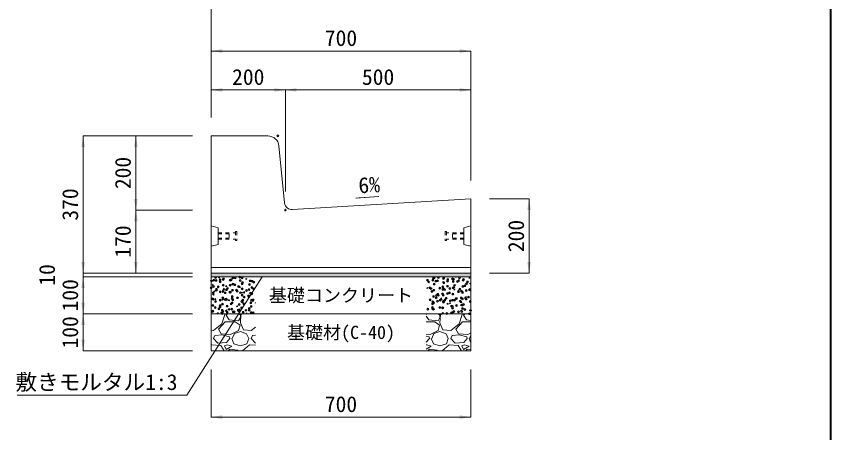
# Model space of a CAD drawing. Units: millimetres at full size; some dimension numbers follow another scale. Extents: x 10958 to 21458, y 2125 to 9550.
# Drawn here: x 19013 to 21208, y 3590 to 4714 of the extents above; entities that cross this region are included whole.
import ezdxf
from ezdxf.enums import TextEntityAlignment as Align

# ---------------------------------------------------------------- set-up
doc = ezdxf.new("R2010")
doc.units = ezdxf.units.MM
doc.header["$LTSCALE"] = 10
doc.header["$PDMODE"] = 32
doc.header["$PDSIZE"] = 5
doc.linetypes.add('USER1', pattern=[2, 1, -1])
doc.layers.add('ハッチング_モルタル', color=30, linetype='Continuous')
doc.layers.add('文字', color=41, linetype='Continuous')
for name, color, linetype, lineweight in [('ハッチング_基礎', 150, 'Continuous', 5), ('側溝', 2, 'Continuous', 20), ('図枠', 7, 'Continuous', 5), ('寸法線', 7, 'Continuous', 13), ('引出線', 4, 'Continuous', 13), ('本体', 2, 'Continuous', 13), ('舗装・基礎', 3, 'Continuous', 13), ('補助線', 8, 'Continuous', 20), ('部品', 3, 'USER1', 5)]:
    doc.layers.add(name, color=color, linetype=linetype, lineweight=lineweight)
doc.styles.add('ＭＳ ゴシック', font='')
doc.styles.get('ＭＳ ゴシック').set_extended_font_data('MS Gothic')

# ---------------------------------------------------------------- blocks, each defined once
blk = doc.blocks.new('filled_arrow')
at = {"color": 0, "linetype": 'Continuous', "lineweight": -2}
blk.add_solid([(7.5, 1.25), (0, 0), (7.5, -1.25)], dxfattribs=at)
blk = doc.blocks.new('open_arrow')
at = {"color": 0, "linetype": 'Continuous', "lineweight": -2}
blk.add_lwpolyline([(7.5, 1.25), (0, 0), (7.5, -1.25)], dxfattribs=at)

msp = doc.modelspace()

# ---------------------------------------------------------------- hatches: boundary and pattern name
at = {"layer": 'ハッチング_モルタル'}
msp.add_hatch(color=256, dxfattribs=at).paths.add_polyline_path([(20238.14, 4010.84), (20238.14, 4020.84), (19538.14, 4020.84), (19538.14, 4010.84)])

# ---------------------------------------------------------------- linework, layer by layer
at = {"layer": 'ハッチング_基礎'}
for p, q in [((19557.83, 4008.98), (19560.36, 4007.28)), ((19557.84, 4008.99), (19561.4, 4010.36)), ((19560.36, 4007.28), (19561.39, 4010.35)), ((19630.84, 4004.91), (19633.37, 4003.21)), ((19630.85, 4004.92), (19634.4, 4006.29)), ((19633.37, 4003.21), (19634.4, 4006.28)), ((20148.28, 4007.5), (20152.8, 4006.8)), ((20148.29, 4007.49), (20151.5, 4010.84)), ((20152.8, 4006.79), (20152.33, 4010.84)), ((20161.56, 3996.89), (20164.09, 3995.18)), ((20161.57, 3996.9), (20165.12, 3998.26)), ((20164.09, 3995.18), (20165.12, 3998.25)), ((20196.06, 4010.14), (20196.65, 4010.84)), ((20196.06, 4010.14), (20199.1, 4009.87)), ((20199.08, 4009.87), (20198.9, 4010.84)), ((20202.5, 3999.08), (20206.46, 4003.21)), ((20202.5, 3999.09), (20207.02, 3998.39)), ((20207.02, 3998.38), (20206.45, 4003.21)), ((20232.5, 4006.95), (20234.95, 4009.87)), ((20232.5, 4006.95), (20235.54, 4006.69)), ((20235.51, 4006.68), (20234.93, 4009.87)), ((19540.73, 3987.91), (19543.18, 3990.83)), ((19540.73, 3987.91), (19543.77, 3987.64)), ((19543.75, 3987.64), (19543.16, 3990.83)), ((19545.48, 3972.15), (19549.04, 3973.52)), ((19548, 3970.44), (19549.03, 3973.51)), ((19569.59, 3975.8), (19574.11, 3975.09)), ((19569.6, 3975.79), (19573.55, 3979.91)), ((19574.11, 3975.09), (19573.55, 3979.91)), ((19577.17, 3984.72), (19579.62, 3987.64)), ((19577.17, 3984.72), (19580.2, 3984.46)), ((19580.19, 3984.45), (19579.6, 3987.64)), ((19588.16, 3988.54), (19591.72, 3989.9)), ((19588.16, 3988.53), (19590.68, 3986.82)), ((19590.68, 3986.82), (19591.71, 3989.89)), ((19613.61, 3981.53), (19616.05, 3984.45)), ((19613.61, 3981.53), (19616.64, 3981.27)), ((19616.62, 3981.27), (19616.03, 3984.45)), ((19650.04, 3978.35), (19652.49, 3981.27)), ((19650.04, 3978.35), (19653.08, 3978.08)), ((19653.06, 3978.08), (19652.47, 3981.26)), ((20118.88, 3980.51), (20122.44, 3981.88)), ((20118.88, 3980.5), (20121.4, 3978.8)), ((20121.4, 3978.8), (20122.43, 3981.87)), ((20130.24, 3978.3), (20132.69, 3981.22)), ((20130.24, 3978.3), (20133.27, 3978.04)), ((20133.25, 3978.03), (20132.67, 3981.22)), ((20166.67, 3975.12), (20169.12, 3978.04)), ((20166.67, 3975.12), (20169.71, 3974.85)), ((20169.69, 3974.85), (20169.1, 3978.03)), ((20191.88, 3976.43), (20194.41, 3974.73)), ((20191.89, 3976.44), (20195.45, 3977.81)), ((20194.41, 3974.73), (20195.44, 3977.8)), ((20203.11, 3971.93), (20205.56, 3974.85)), ((20206.13, 3971.66), (20205.54, 3974.84)), ((20234.57, 3992.83), (20238.13, 3994.19)), ((20234.57, 3992.82), (20237.09, 3991.11)), ((20237.09, 3991.11), (20238.12, 3994.18)), ((19545.47, 3972.14), (19548, 3970.44)), ((19547.78, 3949.7), (19550.23, 3952.62)), ((19550.8, 3949.43), (19550.21, 3952.61)), ((19575.8, 3951.7), (19579.36, 3953.07)), ((19575.8, 3951.69), (19578.32, 3949.99)), ((19578.32, 3949.99), (19579.35, 3953.06)), ((19618.48, 3968.09), (19622.04, 3969.45)), ((19618.48, 3968.08), (19621.01, 3966.37)), ((19621.01, 3966.37), (19622.04, 3969.44)), ((19623.81, 3967.38), (19627.77, 3971.5)), ((19623.81, 3967.39), (19628.33, 3966.69)), ((19628.33, 3966.68), (19627.77, 3971.5)), ((20149.2, 3960.05), (20151.73, 3958.34)), ((20149.21, 3960.06), (20152.76, 3961.42)), ((20151.73, 3958.34), (20152.76, 3961.41)), ((20155.02, 3949.6), (20158.98, 3953.72)), ((20159.53, 3948.9), (20158.97, 3953.72)), ((20203.11, 3971.93), (20206.15, 3971.66)), ((20222.21, 3955.99), (20225.77, 3957.36)), ((20222.21, 3955.98), (20224.73, 3954.28)), ((20224.73, 3954.28), (20225.76, 3957.35)), ((19547.78, 3949.7), (19550.82, 3949.43)), ((19584.22, 3946.51), (19586.67, 3949.43)), ((19584.22, 3946.51), (19587.25, 3946.25)), ((19587.23, 3946.24), (19586.65, 3949.43)), ((19606.12, 3931.25), (19609.68, 3932.61)), ((19606.12, 3931.24), (19608.65, 3929.53)), ((19608.65, 3929.53), (19609.68, 3932.6)), ((19620.65, 3943.32), (19623.1, 3946.24)), ((19620.65, 3943.32), (19623.69, 3943.06)), ((19623.67, 3943.05), (19623.08, 3946.24)), ((19648.8, 3947.62), (19651.33, 3945.92)), ((19648.81, 3947.63), (19652.36, 3949)), ((19651.33, 3945.92), (19652.36, 3948.99)), ((19657.09, 3940.14), (19658.14, 3941.39)), ((19657.09, 3940.14), (19658.14, 3940.04)), ((20137.29, 3940.09), (20139.73, 3943.01)), ((20137.29, 3940.09), (20140.32, 3939.83)), ((20140.3, 3939.82), (20139.71, 3943.01)), ((20155.02, 3949.6), (20159.54, 3948.9)), ((20173.72, 3936.91), (20176.17, 3939.82)), ((20173.72, 3936.9), (20176.76, 3936.64)), ((20176.74, 3936.64), (20176.15, 3939.82)), ((20179.52, 3939.6), (20182.05, 3937.89)), ((20179.53, 3939.61), (20183.08, 3940.97)), ((20182.05, 3937.89), (20183.08, 3940.96)), ((20209.23, 3941.2), (20213.75, 3940.5)), ((20209.24, 3941.19), (20213.19, 3945.31)), ((20210.16, 3933.72), (20212.61, 3936.64)), ((20210.16, 3933.72), (20213.2, 3933.45)), ((20213.17, 3933.45), (20212.59, 3936.63)), ((20213.75, 3940.49), (20213.19, 3945.31)), ((19554.83, 3911.49), (19557.28, 3914.41)), ((19554.83, 3911.49), (19557.86, 3911.22)), ((19557.85, 3911.22), (19557.26, 3914.4)), ((19563.44, 3914.86), (19567, 3916.23)), ((19563.44, 3914.85), (19565.96, 3913.15)), ((19565.96, 3913.15), (19566.99, 3916.22)), ((19567.19, 3883.58), (19575.32, 3908.98)), ((19575.32, 3908.98), (19574.18, 3910.84)), ((19576.33, 3917.9), (19580.29, 3922.02)), ((19576.33, 3917.9), (19580.85, 3917.2)), ((19582.26, 3910.84), (19578.37, 3906.95)), ((19580.85, 3917.19), (19580.29, 3922.02)), ((19593.4, 3910.84), (19593.71, 3911.22)), ((19593.76, 3910.84), (19593.7, 3911.21)), ((19616.98, 3906.95), (19612.52, 3910.84)), ((19617.99, 3907.96), (19616.98, 3886.63)), ((19621.15, 3910.84), (19617.99, 3907.96)), ((19631.85, 3910.84), (19634.51, 3913.61)), ((19634.82, 3910.84), (19634.5, 3913.61)), ((19636.58, 3910.84), (19640, 3912.16)), ((19639.56, 3910.84), (19640, 3912.15)), ((20120.26, 3910.84), (20118.14, 3908.72)), ((20136.84, 3923.22), (20140.4, 3924.59)), ((20136.84, 3923.21), (20139.37, 3921.51)), ((20139.37, 3921.51), (20140.4, 3924.58)), ((20154.98, 3906.95), (20150.52, 3910.84)), ((20155.99, 3907.96), (20154.98, 3886.63)), ((20159.15, 3910.84), (20155.99, 3907.96)), ((20206.79, 3883.58), (20214.92, 3908.98)), ((20209.85, 3919.15), (20213.41, 3920.52)), ((20209.85, 3919.14), (20212.37, 3917.44)), ((20212.37, 3917.44), (20213.4, 3920.51)), ((20214.92, 3908.98), (20213.78, 3910.84)), ((20221.86, 3910.84), (20217.97, 3906.95)), ((19558.05, 3869.36), (19576.34, 3889.68)), ((19576.34, 3889.68), (19602.75, 3889.68)), ((19578.37, 3906.95), (19586.5, 3894.76)), ((19586.5, 3894.76), (19611.9, 3891.71)), ((19602.75, 3889.68), (19615.96, 3880.53)), ((19611.9, 3891.71), (19616.98, 3900.85)), ((19616.98, 3900.85), (19616.98, 3906.95)), ((19616.98, 3886.63), (19625.1, 3867.32)), ((20118.14, 3904.28), (20124.5, 3894.76)), ((20118.14, 3889.68), (20140.75, 3889.68)), ((20124.5, 3894.76), (20149.9, 3891.71)), ((20140.75, 3889.68), (20153.96, 3880.53)), ((20149.9, 3891.71), (20154.98, 3900.85)), ((20154.98, 3900.85), (20154.98, 3906.95)), ((20154.98, 3886.63), (20163.1, 3867.32)), ((20197.65, 3869.36), (20215.94, 3889.68)), ((20215.94, 3889.68), (20238.14, 3889.68)), ((20217.97, 3906.95), (20226.1, 3894.76)), ((20226.1, 3894.76), (20238.14, 3893.31)), ((19538.14, 3866.63), (19544.84, 3866.31)), ((19544.84, 3866.31), (19567.19, 3883.58)), ((19565.16, 3857.16), (19558.05, 3869.36)), ((19611.9, 3866.31), (19590.56, 3855.13)), ((19615.96, 3880.53), (19611.9, 3866.31)), ((19625.1, 3867.32), (19646.44, 3866.31)), ((19646.44, 3866.31), (19658.14, 3875.35)), ((20149.9, 3866.31), (20128.56, 3855.13)), ((20153.96, 3880.53), (20149.9, 3866.31)), ((20163.1, 3867.32), (20184.44, 3866.31)), ((20184.44, 3866.31), (20206.79, 3883.58)), ((20204.76, 3857.16), (20197.65, 3869.36)), ((19544.84, 3843.96), (19547.89, 3852.08)), ((19556.02, 3831.76), (19544.84, 3843.96)), ((19567.19, 3854.12), (19547.89, 3852.08)), ((19590.56, 3855.13), (19565.16, 3857.16)), ((19587.51, 3849.04), (19567.19, 3854.12)), ((19588.53, 3843.96), (19579.38, 3833.8)), ((19588.53, 3843.96), (19587.51, 3849.04)), ((19593.61, 3843.96), (19599.7, 3829.73)), ((19594.62, 3843.96), (19600.72, 3858.18)), ((19600.72, 3858.18), (19616.98, 3863.26)), ((19616.98, 3863.26), (19633.23, 3857.16)), ((19633.23, 3857.16), (19639.33, 3843.96)), ((19634.25, 3829.73), (19639.33, 3843.96)), ((19646.44, 3843.96), (19649.49, 3852.08)), ((19657.62, 3831.76), (19646.44, 3843.96)), ((19658.14, 3852.99), (19649.49, 3852.08)), ((20128.56, 3855.13), (20118.14, 3855.96)), ((20125.51, 3849.04), (20118.14, 3850.88)), ((20126.53, 3843.96), (20118.14, 3834.64)), ((20126.53, 3843.96), (20125.51, 3849.04)), ((20131.61, 3843.96), (20137.7, 3829.73)), ((20132.62, 3843.96), (20138.72, 3858.18)), ((20138.72, 3858.18), (20154.98, 3863.26)), ((20154.98, 3863.26), (20171.23, 3857.16)), ((20171.23, 3857.16), (20177.33, 3843.96)), ((20172.25, 3829.73), (20177.33, 3843.96)), ((20184.44, 3843.96), (20187.49, 3852.08)), ((20195.62, 3831.76), (20184.44, 3843.96)), ((20206.79, 3854.12), (20187.49, 3852.08)), ((20230.16, 3855.13), (20204.76, 3857.16)), ((20227.11, 3849.04), (20206.79, 3854.12)), ((20228.13, 3843.96), (20218.98, 3833.8)), ((20228.13, 3843.96), (20227.11, 3849.04)), ((20238.14, 3859.31), (20230.16, 3855.13)), ((20233.21, 3843.96), (20238.14, 3832.44)), ((20234.22, 3843.96), (20238.14, 3853.1)), ((19539.76, 3827.7), (19538.14, 3826.22)), ((19564.14, 3825.67), (19539.76, 3827.7)), ((19579.38, 3833.8), (19556.02, 3831.76)), ((19573.2, 3810.84), (19564.14, 3825.67)), ((19581.42, 3827.7), (19574.3, 3824.65)), ((19574.3, 3824.65), (19578.37, 3814.49)), ((19578.37, 3814.49), (19593.61, 3823.64)), ((19593.61, 3823.64), (19581.42, 3827.7)), ((19599.7, 3829.73), (19616.98, 3824.65)), ((19616.98, 3824.65), (19634.25, 3829.73)), ((19641.36, 3827.7), (19622.9, 3810.84)), ((19658.14, 3826.3), (19641.36, 3827.7)), ((19658.14, 3831.81), (19657.62, 3831.76)), ((20119.42, 3827.7), (20118.14, 3827.15)), ((20118.14, 3815.56), (20131.61, 3823.64)), ((20131.61, 3823.64), (20119.42, 3827.7)), ((20137.7, 3829.73), (20154.98, 3824.65)), ((20154.98, 3824.65), (20172.25, 3829.73)), ((20179.36, 3827.7), (20160.9, 3810.84)), ((20203.74, 3825.67), (20179.36, 3827.7)), ((20218.98, 3833.8), (20195.62, 3831.76)), ((20212.8, 3810.84), (20203.74, 3825.67)), ((20221.02, 3827.7), (20213.9, 3824.65)), ((20213.9, 3824.65), (20217.97, 3814.49)), ((20217.97, 3814.49), (20233.21, 3823.64)), ((20233.21, 3823.64), (20221.02, 3827.7)), ((19588.53, 3815.51), (19583.86, 3810.84)), ((19608.85, 3812.46), (19588.53, 3815.51)), ((19610.7, 3810.84), (19608.85, 3812.46)), ((20126.53, 3815.51), (20121.86, 3810.84)), ((20146.85, 3812.46), (20126.53, 3815.51)), ((20148.7, 3810.84), (20146.85, 3812.46)), ((20228.13, 3815.51), (20223.46, 3810.84)), ((20238.14, 3814.01), (20228.13, 3815.51))]:
    msp.add_line(p, q, dxfattribs=at)
for p in [(19538.86, 3999.47), (19545.26, 4001.39), (19550.31, 4008.59), (19551.58, 4001.14), (19562.07, 4003.05), (19562.48, 3997.44), (19570.82, 4003.67), (19571.34, 4004.97), (19589.19, 4001.9), (19592.1, 4002.52), (19597, 4008.22), (19602.9, 4007.9), (19615.62, 4009.57), (19616.31, 4000.75), (19621.73, 4007.61), (19622.77, 3995.12), (19643.43, 3999.61), (19648.85, 3998.7), (19653.58, 3996.29), (20121.02, 4001.42), (20124.48, 3996.87), (20135.37, 4001.78), (20137.42, 4007.1), (20139.68, 4008.21), (20143.72, 3999.41), (20148.13, 4000.27), (20164.54, 4005.95), (20164.99, 4006.87), (20165.14, 3994.88), (20175.25, 3999.13), (20175.8, 4003.63), (20188.52, 4005.31), (20190.8, 3998.13), (20191.66, 4004.81), (20202.37, 3997.98), (20207.76, 4007.84), (20217.19, 4001.94), (20218.78, 4003.66), (20229.49, 3996.84), (19538.22, 3981.1), (19544.64, 3984.48), (19552.18, 3977.09), (19552.25, 3974.57), (19557.46, 3983.64), (19570.11, 3971.15), (19570.73, 3988.06), (19579.3, 3975.94), (19581.88, 3979.66), (19589.54, 3987.86), (19595.77, 3974.4), (19596.39, 3991.31), (19602.26, 3989.53), (19606.42, 3974.8), (19608.13, 3972.03), (19611.51, 3984.75), (19621.49, 3992.07), (19622.15, 3978.21), (19633.53, 3973.65), (19640.21, 3976.26), (19641.13, 3989.83), (19648.24, 3981.79), (19652.93, 3977.93), (20127.32, 3981.28), (20130.36, 3979.37), (20133.27, 3971.47), (20138.44, 3974.39), (20139.06, 3991.3), (20154.43, 3980.13), (20162.44, 3983.59), (20162.9, 3976.56), (20164.53, 3977.97), (20175.16, 3985.27), (20181.55, 3978.98), (20190.18, 3981.22), (20192.52, 3981.64), (20194.4, 3987.8), (20208.67, 3977.84), (20213.11, 3971.99), (20216.57, 3985.03), (20222.15, 3986.73), (20225.83, 3973.66), (20226.48, 3992.03), (20234.32, 3975.57), (20235.79, 3976.69), (19542.07, 3951.26), (19543.41, 3950.66), (19544.03, 3967.57), (19544.09, 3963.6), (19562.89, 3970.26), (19569.19, 3950.12), (19569.49, 3954.24), (19575.53, 3949.46), (19576.17, 3967.82), (19579.78, 3949.35), (19588.89, 3969.5), (19590.01, 3969.12), (19594.77, 3952), (19595.15, 3957.49), (19596.31, 3948.97), (19609.41, 3954.44), (19617.13, 3967.97), (19621.53, 3961.3), (19626.85, 3956.22), (19639.03, 3959.52), (19639.57, 3957.89), (19644.25, 3966.83), (19647.62, 3964.87), (20137.83, 3957.48), (20144.54, 3954.17), (20145.44, 3960.32), (20149.07, 3963.56), (20161.79, 3965.23), (20163.91, 3961.06), (20171.66, 3953.03), (20175.07, 3965.4), (20181.03, 3967.77), (20189.57, 3964.31), (20198.78, 3951.88), (20199.75, 3951.95), (20204.7, 3970.49), (20212.47, 3953.63), (20215.33, 3951.21), (20215.95, 3968.12), (20224.1, 3952.71), (20225.9, 3950.73), (20231.71, 3956.16), (19542.79, 3933.75), (19549.45, 3927.75), (19550.16, 3944.26), (19562.16, 3929.43), (19562.33, 3933.11), (19562.81, 3947.79), (19568.87, 3937.33), (19581.4, 3931.96), (19591.95, 3938.2), (19594.53, 3940.58), (19613.49, 3936.18), (19620.3, 3927.48), (19620.92, 3944.39), (19621.58, 3943.28), (19623.43, 3947.83), (19626.2, 3937.86), (19645.44, 3940.39), (19646.38, 3931.05), (19647, 3947.96), (19650.55, 3946.68), (19651.21, 3948.37), (20128.14, 3948.49), (20134.44, 3928.35), (20135.22, 3937.46), (20135.71, 3943.52), (20137.21, 3940.57), (20148.43, 3945.2), (20154.3, 3927.69), (20155.25, 3947.35), (20161.55, 3927.2), (20162.67, 3927.24), (20163.29, 3944.15), (20164.84, 3942.54), (20167.67, 3947.73), (20182.37, 3946.2), (20186.39, 3931.92), (20188.33, 3930.49), (20188.95, 3947.4), (20194.47, 3947.63), (20199.1, 3933.59), (20209.49, 3945.06), (20214.72, 3934.3), (20218.34, 3936.12), (20236.61, 3943.91), (19542.17, 3916.84), (19542.89, 3918.48), (19559.3, 3924.16), (19568.04, 3911.92), (19568.26, 3920.41), (19570.01, 3917.34), (19581.73, 3915.33), (19586.42, 3923.01), (19593.91, 3923.67), (19597.13, 3916.19), (19600.12, 3916.15), (19611.36, 3920.42), (19612.84, 3917.82), (19613.54, 3921.87), (19624.25, 3915.04), (19632.08, 3920.35), (19640.65, 3920.72), (19640.98, 3925.5), (19645.76, 3914.14), (19651.36, 3913.9), (20122.35, 3923.49), (20135.06, 3925.16), (20136.59, 3923.66), (20162.75, 3912.23), (20173.02, 3911.88), (20185.74, 3913.56), (20187.71, 3913.58), (20188.67, 3926.06), (20192.37, 3917.32), (20204.98, 3916.09), (20214.1, 3917.39), (20215.79, 3924.91), (20222, 3922.4), (20234.17, 3911.25), (20237.06, 3920.31)]:
    msp.add_point(p, dxfattribs=at)
at = {"layer": '側溝'}
for p, q in [((19538.14, 4390.84), (19690.99, 4390.84)), ((19538.14, 4390.84), (19538.14, 4020.84)), ((19757.33, 4192), (20238.14, 4220.84)), ((20238.14, 4220.84), (20238.14, 4020.84)), ((20238.14, 4020.84), (19538.14, 4020.84))]:
    msp.add_line(p, q, dxfattribs=at)
at = {"layer": '側溝', "lineweight": 9}
for p, q in [((19538.14, 4148.35), (19557.14, 4143.34)), ((19557.14, 4143.34), (19557.14, 4098.35)), ((20238.14, 4148.35), (20219.15, 4143.34)), ((20219.15, 4143.34), (20219.15, 4098.35)), ((19557.14, 4098.35), (19538.14, 4093.34)), ((20219.15, 4098.35), (20238.14, 4093.34)), ((20238.14, 4035.84), (19538.14, 4035.84))]:
    msp.add_line(p, q, dxfattribs=at)
at = {"layer": '図枠', "lineweight": 40}
msp.add_line((21208.14, 2374.64), (21208.14, 9299.64), dxfattribs=at)
at = {"layer": '寸法線'}
for p, q in [((19538.14, 4619.84), (19538.14, 4897.11)), ((20238.14, 4619.84), (19538.14, 4619.84)), ((19538.14, 4440.84), (19538.14, 4619.84)), ((20238.14, 4270.84), (20238.14, 4619.84)), ((19738.14, 4514.84), (19538.14, 4514.84)), ((19538.14, 4440.84), (19538.14, 4514.84)), ((20238.14, 4514.84), (19738.14, 4514.84)), ((19738.14, 4240.84), (19738.14, 4514.84)), ((19738.14, 4240.84), (19738.14, 4514.84)), ((20238.14, 4270.84), (20238.14, 4514.84)), ((19193.14, 4020.84), (19193.14, 4390.84)), ((19488.14, 4390.84), (19193.14, 4390.84)), ((19335.32, 4190.84), (19335.32, 4390.84)), ((19488.14, 4390.84), (19335.32, 4390.84)), ((20288.14, 4220.84), (20395.11, 4220.84)), ((20395.11, 4220.84), (20395.11, 4020.84)), ((19335.32, 4020.84), (19335.32, 4190.84)), ((19488.14, 4190.84), (19335.32, 4190.84)), ((19488.14, 4190.84), (19335.32, 4190.84)), ((19193.14, 4050.84), (19193.14, 3980.84)), ((19488.14, 4020.84), (19193.14, 4020.84)), ((19488.14, 4020.84), (19193.14, 4020.84)), ((19488.14, 4020.84), (19335.32, 4020.84)), ((20288.14, 4020.84), (20395.11, 4020.84)), ((19488.14, 4010.84), (19193.14, 4010.84)), ((19193.14, 4010.84), (19193.14, 3850.84)), ((19488.14, 4010.84), (19193.14, 4010.84)), ((19193.14, 3970.84), (19193.14, 3810.84)), ((19488.14, 3910.84), (19193.14, 3910.84)), ((19488.14, 3910.84), (19193.14, 3910.84)), ((19488.14, 3810.84), (19193.14, 3810.84)), ((19538.14, 3760.84), (19538.14, 3632.26)), ((20238.14, 3760.84), (20238.14, 3632.26)), ((19538.14, 3632.26), (20238.14, 3632.26))]:
    msp.add_line(p, q, dxfattribs=at)
at = {"layer": '引出線'}
for points in [[(19927.8, 4223.11), (19990.37, 4226.98), (19937.02, 4223.68)], [(19675.31, 4010.84), (19472.48, 3691.33), (19015.07, 3691.33)]]:
    msp.add_lwpolyline(points, dxfattribs=at)
at = {"layer": '本体'}
msp.add_line((19720.85, 4363.83), (19736.23, 4209.97), dxfattribs=at)
for centre, radius, start, end in [((19690.99, 4360.84), 30, 5.71059, 90), ((19756.13, 4211.96), 20, 185.71059, 273.43361)]:
    msp.add_arc(centre, radius, start, end, dxfattribs=at)
at = {"layer": '舗装・基礎'}
for points in [[(19538.14, 4020.84), (20238.14, 4020.84), (20238.14, 4010.84), (19538.14, 4010.84)], [(19538.14, 4010.84), (20238.14, 4010.84), (20238.14, 3910.84), (19538.14, 3910.84)], [(19538.14, 3910.84), (20238.14, 3910.84), (20238.14, 3810.84), (19538.14, 3810.84)]]:
    msp.add_lwpolyline(points, close=True, dxfattribs=at)
at = {"layer": '補助線'}
for p in [(19718.14, 4390.84), (19738.14, 4190.84)]:
    msp.add_point(p, dxfattribs=at)
at = {"layer": '部品'}
for p, q in [((19557.14, 4129.35), (19557.14, 4112.34)), ((19557.14, 4129.35), (19604.14, 4129.35)), ((19604.14, 4133.34), (19607.14, 4133.34)), ((19604.14, 4133.34), (19604.14, 4108.35)), ((19607.14, 4133.34), (19607.14, 4108.35)), ((20169.15, 4133.34), (20169.15, 4108.35)), ((20172.15, 4133.34), (20169.15, 4133.34)), ((20172.15, 4133.34), (20172.15, 4108.35)), ((20219.15, 4129.35), (20172.15, 4129.35)), ((20219.15, 4129.35), (20219.15, 4112.34)), ((19557.14, 4126.84), (19587.14, 4126.84)), ((19557.14, 4114.84), (19587.14, 4114.84)), ((19557.14, 4112.34), (19604.14, 4112.34)), ((19587.14, 4126.84), (19587.14, 4114.84)), ((19604.14, 4108.35), (19607.14, 4108.35)), ((20172.15, 4108.35), (20169.15, 4108.35)), ((20219.15, 4112.34), (20172.15, 4112.34)), ((20219.15, 4126.84), (20189.15, 4126.84)), ((20189.15, 4126.84), (20189.15, 4114.84)), ((20219.15, 4114.84), (20189.15, 4114.84))]:
    msp.add_line(p, q, dxfattribs=at)

# ---------------------------------------------------------------- block references
at = {"layer": '寸法線', "xscale": 4, "yscale": 4}
for p in [(19538.14, 4619.84), (19538.14, 4514.84), (19738.14, 4514.84), (19538.14, 3632.26)]:
    msp.add_blockref('filled_arrow', p, dxfattribs=at)
for p, rotation in [((20238.14, 4619.84), 180), ((19738.14, 4514.84), 180), ((20238.14, 4514.84), 180), ((19193.14, 4390.84), 270), ((19335.32, 4390.84), 270), ((19335.32, 4190.84), 90), ((20395.11, 4220.84), 270), ((19335.32, 4190.84), 270), ((19193.14, 4020.84), 90), ((19335.32, 4020.84), 90), ((20395.11, 4020.84), 90), ((19193.14, 4010.84), 270), ((19193.14, 3910.84), 90), ((19193.14, 3910.84), 270), ((19193.14, 3810.84), 90), ((20238.14, 3632.26), 180)]:
    msp.add_blockref('filled_arrow', p, dxfattribs=dict(at, rotation=rotation))
at = {"layer": '引出線', "xscale": 0.133, "yscale": 0.133}
for name, p, rotation in [('open_arrow', (19927.8, 4223.11), 3.5), ('filled_arrow', (19675.31, 4010.84), 237.6)]:
    msp.add_blockref(name, p, dxfattribs=dict(at, rotation=rotation))

# ---------------------------------------------------------------- texts
at = {"layer": '寸法線', "style": 'ＭＳ ゴシック'}
for s, p in [('700', (19888.14, 4654.84)), ('200', (19638.14, 4549.84)), ('500', (19988.14, 4549.84)), ('700', (19888.14, 3667.26))]:
    msp.add_text(s, height=42.72, dxfattribs=at).set_placement(p, align=Align.MIDDLE_CENTER)
for s, p in [('200', (19300.32, 4290.84)), ('370', (19158.14, 4205.84)), ('200', (20360.11, 4120.84)), ('170', (19300.32, 4105.84)), ('10', (19095.64, 4015.84)), ('100', (19158.14, 3960.84)), ('100', (19158.14, 3860.84))]:
    msp.add_text(s, height=42.72, rotation=90, dxfattribs=at).set_placement(p, align=Align.MIDDLE_CENTER)
at = {"layer": '引出線', "style": 'ＭＳ ゴシック'}
msp.add_text('6%', height=42.72, rotation=3.54, dxfattribs=at).set_placement((19933.63, 4278.49), align=Align.TOP_LEFT)
msp.add_text('敷きモルタル1:3', height=42.72, dxfattribs=at).set_placement((19447.48, 3748.08), align=Align.TOP_RIGHT)
at = {"layer": '文字', "style": 'ＭＳ ゴシック'}
for s, p in [('基礎コンクリート', (19888.14, 3960.84)), ('基礎材(C-40)', (19888.14, 3860.84))]:
    msp.add_text(s, height=35.6, dxfattribs=at).set_placement(p, align=Align.MIDDLE_CENTER)

doc.saveas('drawing.dxf')
